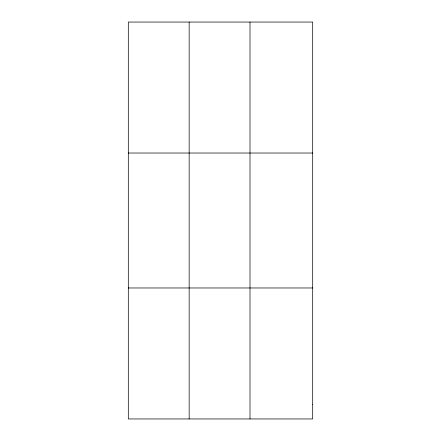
<?xml version="1.0" encoding="UTF-8"?>
<svg xmlns="http://www.w3.org/2000/svg" width="441" height="441" viewBox="0 0 441 441"><rect width="100%" height="100%" fill="white"/><g stroke="black" fill="none" stroke-linecap="round" stroke-linejoin="round"><path stroke-width="0.66" d="M189.156 22.05L189.156 418.95M250.003 22.05L250.003 418.95M128.309 153.027L312.691 153.027M128.309 287.973L312.691 287.973M312.691 404.397L312.691 418.95L128.309 418.95L128.309 22.05L312.691 22.05L312.691 404.397"/></g></svg>
